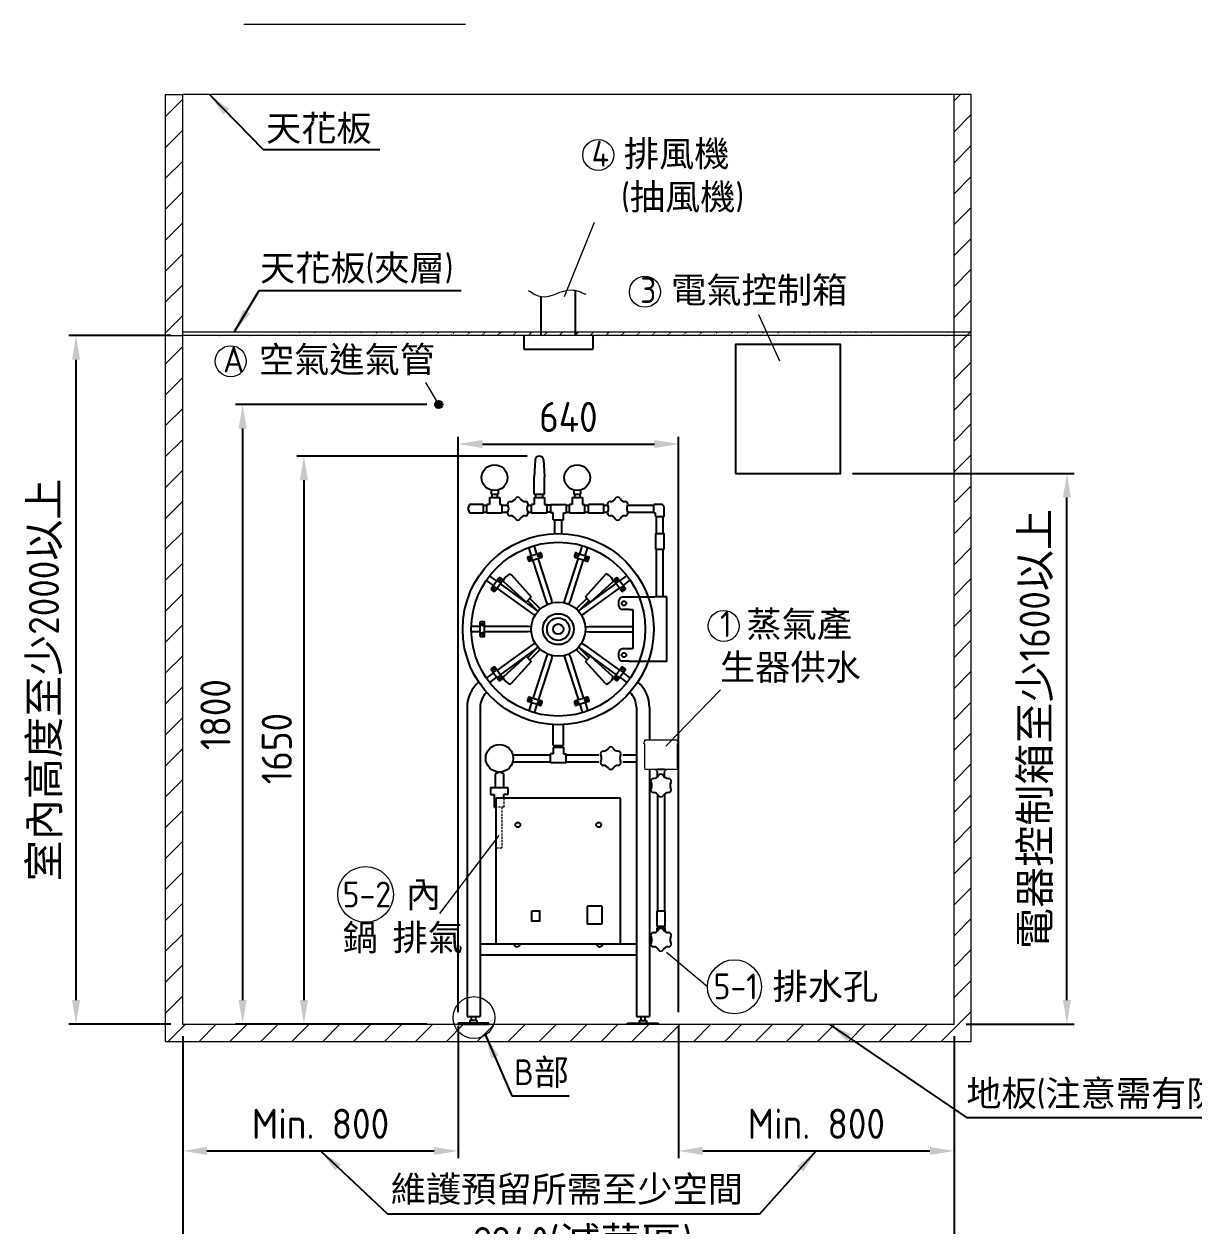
# Model space of a CAD drawing. Header units: millimetres. Extents: x 12914 to 24634, y 52 to 8292.
# Drawn here: x 16856 to 20254, y 1858 to 5348 of the extents above; entities that cross this region are included whole.
import ezdxf

# ---------------------------------------------------------------- set-up
doc = ezdxf.new("R2010")
doc.units = ezdxf.units.MM
doc.linetypes.add('HIDDEN', pattern=[9.525, 6.35, -3.175])
doc.layers.get('0').update_dxf_attribs({"lineweight": 25})
for name, color, linetype, lineweight in [('D', 3, 'Continuous', 13), ('H', 2, 'HIDDEN', 15), ('S', 4, 'Continuous', 15)]:
    doc.layers.add(name, color=color, linetype=linetype, lineweight=lineweight)
doc.styles.get("Standard").update_dxf_attribs({"font": 'KAIU.TTF'})
doc.styles.add('STU25', font='isocp2.shx')
doc.dimstyles.new('STU25', dxfattribs={"dimscale": 35, "dimtxt": 2.5, "dimasz": 2, "dimexe": 0.6, "dimexo": 1, "dimgap": 1, "dimtad": 1, "dimdsep": 46, "dimtxsty": 'STU25', "dimcen": 2, "dimazin": 2, "dimtfac": 1, "dimtmove": 0, "dimatfit": 3, "dimfxl": 0, "dimtolj": 1, "dimtzin": 0, "dimarcsym": 0})
doc.dimstyles.new('STU25$7', dxfattribs={"dimscale": 35, "dimtxt": 2.5, "dimasz": 2, "dimexe": 1.25, "dimexo": 0.625, "dimgap": 1, "dimtad": 0, "dimdec": 4, "dimdsep": 46, "dimtxsty": 'STU25', "dimcen": 2.5, "dimazin": 2, "dimtfac": 1, "dimtdec": 4, "dimtmove": 0, "dimatfit": 3, "dimfxl": 0, "dimtolj": 1, "dimtzin": 0, "dimarcsym": 0})

# ---------------------------------------------------------------- blocks, each defined once
blk = doc.blocks.new('*D10')
at = {"layer": 'D', "color": 0, "lineweight": -2}
for p, q in [((18025.5, 4243.5), (17469.9, 4243.5)), ((17490.9, 4173.5), (17490.9, 2513.5)), ((18025.5, 2443.5), (17469.9, 2443.5))]:
    blk.add_line(p, q, dxfattribs=at)
at = {"layer": 'D', "color": 0}
for points in [[(17502.5, 4173.5), (17479.2, 4173.5), (17490.9, 4243.5)], [(17479.2, 2513.5), (17502.5, 2513.5), (17490.9, 2443.5)]]:
    blk.add_solid(points, dxfattribs=at)
at = {"layer": 'Defpoints', "color": 0}
for p in [(18060.5, 4243.5), (17490.9, 2443.5), (18060.5, 2443.5)]:
    blk.add_point(p, dxfattribs=at)
at = {"layer": 'D', "color": 0, "insert": (17412.1, 3342.8), "char_height": 87.5, "attachment_point": 5, "rotation": 90, "style": 'STU25'}
blk.add_mtext('\\A1;1800', dxfattribs=at)
blk = doc.blocks.new('*D11')
at = {"layer": 'D', "color": 0, "lineweight": -2}
for p, q in [((17282.1, 4443.5), (16986.1, 4443.5)), ((17007.1, 2513.5), (17007.1, 4373.5)), ((17282.1, 2443.5), (16986.1, 2443.5))]:
    blk.add_line(p, q, dxfattribs=at)
at = {"layer": 'D', "color": 0}
for points in [[(17018.8, 4373.5), (16995.5, 4373.5), (17007.1, 4443.5)], [(16995.5, 2513.5), (17018.8, 2513.5), (17007.1, 2443.5)]]:
    blk.add_solid(points, dxfattribs=at)
at = {"layer": 'Defpoints', "color": 0}
for p in [(17007.1, 4443.5), (17317.1, 4443.5), (17317.1, 2443.5)]:
    blk.add_point(p, dxfattribs=at)
at = {"layer": 'D', "color": 0, "insert": (16918.7, 3443.5), "char_height": 87.5, "attachment_point": 5, "rotation": 90, "style": 'STU25'}
blk.add_mtext('\\A1;{\\f標楷體|b0|i0|c136|p65;室內高度至少}2000{\\f標楷體|b0|i0|c136|p65;以上}', dxfattribs=at)
blk = doc.blocks.new('*D12')
at = {"layer": 'D', "color": 0, "linetype": 'Continuous', "lineweight": -2}
for p, q in [((18117.1, 2478.5), (18117.1, 4149.6)), ((18187.1, 4128.6), (18687.1, 4128.6)), ((18757.1, 2478.5), (18757.1, 4149.6))]:
    blk.add_line(p, q, dxfattribs=at)
at = {"layer": 'D', "color": 0}
for points in [[(18187.1, 4140.3), (18187.1, 4116.9), (18117.1, 4128.6)], [(18687.1, 4116.9), (18687.1, 4140.3), (18757.1, 4128.6)]]:
    blk.add_solid(points, dxfattribs=at)
at = {"layer": 'Defpoints', "color": 0}
for p in [(18757.1, 4128.6), (18117.1, 2443.5), (18757.1, 2443.5)]:
    blk.add_point(p, dxfattribs=at)
at = {"layer": 'D', "color": 0, "insert": (18437.1, 4207.3), "char_height": 87.5, "attachment_point": 5, "style": 'STU25'}
blk.add_mtext('\\A1;640', dxfattribs=at)
blk = doc.blocks.new('*D13')
at = {"layer": 'D', "color": 0, "lineweight": -2}
for p, q in [((18757.1, 2438.5), (18757.1, 2054.6)), ((19557.1, 2408.5), (19557.1, 2054.6)), ((18827.1, 2075.6), (19487.1, 2075.6))]:
    blk.add_line(p, q, dxfattribs=at)
at = {"layer": 'D', "color": 0}
for points in [[(18827.1, 2087.3), (18827.1, 2064), (18757.1, 2075.6)], [(19487.1, 2064), (19487.1, 2087.3), (19557.1, 2075.6)]]:
    blk.add_solid(points, dxfattribs=at)
at = {"layer": 'Defpoints', "color": 0}
for p in [(18757.1, 2473.5), (19557.1, 2443.5), (19557.1, 2075.6)]:
    blk.add_point(p, dxfattribs=at)
at = {"layer": 'D', "color": 0, "insert": (19157.1, 2154.4), "char_height": 87.5, "attachment_point": 5, "style": 'STU25'}
blk.add_mtext('\\A1;Min. 800', dxfattribs=at)
blk = doc.blocks.new('*D14')
at = {"layer": 'D', "color": 0, "lineweight": -2}
for p, q in [((18117.1, 2438.5), (18117.1, 2054.6)), ((17317.1, 2408.5), (17317.1, 2054.6)), ((17387.1, 2075.6), (18047.1, 2075.6))]:
    blk.add_line(p, q, dxfattribs=at)
at = {"layer": 'D', "color": 0}
for points in [[(17387.1, 2087.3), (17387.1, 2064), (17317.1, 2075.6)], [(18047.1, 2064), (18047.1, 2087.3), (18117.1, 2075.6)]]:
    blk.add_solid(points, dxfattribs=at)
at = {"layer": 'Defpoints', "color": 0}
for p in [(18117.1, 2473.5), (17317.1, 2443.5), (18117.1, 2075.6)]:
    blk.add_point(p, dxfattribs=at)
at = {"layer": 'D', "color": 0, "insert": (17717.1, 2154.4), "char_height": 87.5, "attachment_point": 5, "style": 'STU25'}
blk.add_mtext('\\A1;Min. 800', dxfattribs=at)
blk = doc.blocks.new('*D15')
at = {"layer": 'D', "color": 0, "lineweight": -2}
for p, q in [((17317.1, 2408.5), (17317.1, 1694.7)), ((19557.1, 2408.5), (19557.1, 1694.7)), ((17387.1, 1715.7), (19487.1, 1715.7))]:
    blk.add_line(p, q, dxfattribs=at)
at = {"layer": 'D', "color": 0}
for points in [[(17387.1, 1727.4), (17387.1, 1704.1), (17317.1, 1715.7)], [(19487.1, 1704.1), (19487.1, 1727.4), (19557.1, 1715.7)]]:
    blk.add_solid(points, dxfattribs=at)
at = {"layer": 'Defpoints', "color": 0}
for p in [(17317.1, 2443.5), (19557.1, 2443.5), (19557.1, 1715.7)]:
    blk.add_point(p, dxfattribs=at)
at = {"layer": 'D', "color": 0, "insert": (18479.5, 1805.9), "char_height": 87.5, "attachment_point": 5, "style": 'STU25'}
blk.add_mtext('\\A1;2240({\\f標楷體|b0|i0|c136|p65;滅菌區})', dxfattribs=at)
blk = doc.blocks.new('*D16')
at = {"layer": 'D', "color": 0, "lineweight": -2}
for p, q in [((19262.2, 4043.5), (19905.9, 4043.5)), ((19884.9, 2513.5), (19884.9, 3973.5)), ((19592.1, 2443.5), (19905.9, 2443.5))]:
    blk.add_line(p, q, dxfattribs=at)
at = {"layer": 'D', "color": 0}
for points in [[(19896.6, 3973.5), (19873.2, 3973.5), (19884.9, 4043.5)], [(19873.2, 2513.5), (19896.6, 2513.5), (19884.9, 2443.5)]]:
    blk.add_solid(points, dxfattribs=at)
at = {"layer": 'Defpoints', "color": 0}
for p in [(19227.2, 4043.5), (19884.9, 4043.5), (19557.1, 2443.5)]:
    blk.add_point(p, dxfattribs=at)
at = {"layer": 'D', "color": 0, "insert": (19796.2, 3301), "char_height": 87.5, "attachment_point": 5, "rotation": 90, "style": 'STU25'}
blk.add_mtext('\\A1;{\\f標楷體|b0|i0|c136|p65;電器控制箱至少}1600{\\f標楷體|b0|i0|c136|p65;以上}', dxfattribs=at)
blk = doc.blocks.new('*D17')
at = {"layer": 'D', "color": 0, "linetype": 'Continuous', "lineweight": -2}
for p, q in [((18317.6, 4093.5), (17647.9, 4093.5)), ((17668.9, 4023.5), (17668.9, 2513.5)), ((17933.5, 2443.5), (17647.9, 2443.5))]:
    blk.add_line(p, q, dxfattribs=at)
at = {"layer": 'D', "color": 0}
for points in [[(17680.5, 4023.5), (17657.2, 4023.5), (17668.9, 4093.5)], [(17657.2, 2513.5), (17680.5, 2513.5), (17668.9, 2443.5)]]:
    blk.add_solid(points, dxfattribs=at)
at = {"layer": 'Defpoints', "color": 0}
for p in [(18352.6, 4093.5), (17668.9, 2443.5), (17968.5, 2443.5)]:
    blk.add_point(p, dxfattribs=at)
at = {"layer": 'D', "color": 0, "insert": (17590.1, 3244.1), "char_height": 87.5, "attachment_point": 5, "rotation": 90, "style": 'STU25'}
blk.add_mtext('\\A1;{\\Fisocp2.shx;1650}', dxfattribs=at)

msp = doc.modelspace()

# ---------------------------------------------------------------- hatches: boundary and pattern name
msp.add_hatch(color=256).paths.add_polyline_path([(18071.225, 4243.451, 1), (18049.704, 4243.451, 1)])
at = {"layer": 'H', "linetype": 'HIDDEN', "ltscale": 5}
h = msp.add_hatch(dxfattribs=at)
h.set_pattern_fill('ANSI31', color=256, scale=20, style=0)
h.set_pattern_definition([(45, (23738.915, 11911.125), (-44.90128, 44.90128), [])])
h.paths.add_polyline_path([(17267.095, 2393.451), (17267.095, 5143.451), (17317.095, 5143.451), (17317.095, 2443.451), (19557.095, 2443.451), (19557.095, 5143.451), (19607.095, 5143.451), (19607.095, 2393.451)])
at = {"layer": 'H'}
h = msp.add_hatch(dxfattribs=at)
h.set_pattern_fill('ANSI31', color=256, scale=10, style=0)
h.set_pattern_definition([(45, (254775.183, 21959.74), (-22.4506403, 22.4506403), [])])
edge = h.paths.add_edge_path()
edge.add_line((19607.095, 4453.451), (17317.095, 4453.451))
edge.add_line((19607.095, 4443.451), (17317.095, 4443.451))

# ---------------------------------------------------------------- linework, layer by layer
at = {"linetype": 'Continuous'}
for p, q in [((18457.595, 4443.451), (18457.595, 4574.758)), ((18357.595, 4443.451), (18357.595, 4556.848)), ((18307.595, 4443.451), (18307.595, 4404.308)), ((18507.595, 4443.451), (18507.595, 4404.308)), ((18307.595, 4404.308), (18507.595, 4404.308)), ((18340.74, 4082.334), (18337.595, 4033.451)), ((18364.451, 4082.334), (18367.595, 4033.451)), ((18337.595, 3983.451), (18337.595, 4033.451)), ((18367.595, 3983.451), (18367.595, 4033.451)), ((18212.595, 3994.809), (18212.595, 3983.451)), ((18212.595, 3983.451), (18232.595, 3983.451)), ((18214.595, 3983.451), (18214.595, 3973.451)), ((18230.595, 3983.451), (18230.595, 3973.451)), ((18230.595, 3983.451), (18230.595, 3973.451)), ((18232.595, 3994.809), (18232.595, 3983.451)), ((18337.595, 3983.451), (18367.595, 3983.451)), ((18342.595, 3973.451), (18342.595, 3983.451)), ((18362.595, 3973.451), (18362.595, 3983.451)), ((18452.595, 3994.809), (18452.595, 3983.451)), ((18452.595, 3983.451), (18472.595, 3983.451)), ((18454.595, 3983.451), (18454.595, 3973.451)), ((18470.595, 3983.451), (18470.595, 3973.451)), ((18470.595, 3983.451), (18470.595, 3973.451)), ((18472.595, 3994.809), (18472.595, 3983.451)), ((18150.095, 3953.451), (18145.095, 3940.951)), ((18190.095, 3953.451), (18150.095, 3953.451)), ((18190.095, 3928.451), (18190.095, 3953.451)), ((18190.095, 3950.951), (18200.095, 3950.951)), ((18207.595, 3953.451), (18200.095, 3953.451)), ((18200.095, 3928.451), (18200.095, 3953.451)), ((18207.595, 3973.451), (18237.595, 3973.451)), ((18207.595, 3973.451), (18207.595, 3953.451)), ((18212.595, 3973.451), (18232.595, 3973.451)), ((18237.595, 3973.451), (18237.595, 3953.451)), ((18237.595, 3953.451), (18245.095, 3953.451)), ((18245.095, 3928.451), (18245.095, 3953.451)), ((18245.095, 3950.951), (18260.814, 3950.951)), ((18319.377, 3950.951), (18330.095, 3950.951)), ((18330.095, 3928.451), (18330.095, 3953.451)), ((18337.595, 3953.451), (18330.095, 3953.451)), ((18337.595, 3973.451), (18367.595, 3973.451)), ((18337.595, 3973.451), (18337.595, 3953.451)), ((18367.595, 3973.451), (18367.595, 3953.451)), ((18367.595, 3953.451), (18375.095, 3953.451)), ((18375.095, 3928.451), (18375.095, 3953.451)), ((18385.095, 3950.951), (18375.095, 3950.951)), ((18385.095, 3953.451), (18430.095, 3953.451)), ((18385.095, 3953.451), (18385.095, 3928.451)), ((18430.095, 3953.451), (18430.095, 3928.451)), ((18430.095, 3950.951), (18440.095, 3950.951)), ((18447.595, 3953.451), (18440.095, 3953.451)), ((18440.095, 3928.451), (18440.095, 3953.451)), ((18447.595, 3973.451), (18447.595, 3953.451)), ((18447.595, 3973.451), (18477.595, 3973.451)), ((18452.595, 3973.451), (18472.595, 3973.451)), ((18477.595, 3973.451), (18477.595, 3953.451)), ((18477.595, 3953.451), (18485.095, 3953.451)), ((18485.095, 3928.451), (18485.095, 3953.451)), ((18485.095, 3950.951), (18495.095, 3950.951)), ((18540.095, 3953.451), (18495.095, 3953.451)), ((18495.095, 3928.451), (18495.095, 3953.451)), ((18540.095, 3928.451), (18540.095, 3953.451)), ((18540.095, 3950.951), (18550.813, 3950.951)), ((18609.378, 3950.951), (18685.095, 3950.951)), ((18705.095, 3953.451), (18685.095, 3953.451)), ((18685.095, 3928.451), (18685.095, 3953.451)), ((18145.095, 3940.951), (18150.095, 3928.451)), ((18150.095, 3928.451), (18190.095, 3928.451)), ((18190.095, 3930.951), (18200.095, 3930.951)), ((18200.095, 3928.451), (18245.095, 3928.451)), ((18245.095, 3930.951), (18260.814, 3930.951)), ((18319.377, 3930.951), (18330.095, 3930.951)), ((18330.095, 3928.451), (18375.095, 3928.451)), ((18385.095, 3930.951), (18375.095, 3930.951)), ((18392.595, 3928.451), (18385.095, 3928.451)), ((18392.595, 3908.451), (18392.595, 3928.451)), ((18422.595, 3908.451), (18422.595, 3928.451)), ((18422.595, 3928.451), (18430.095, 3928.451)), ((18430.095, 3930.951), (18440.095, 3930.951)), ((18440.095, 3928.451), (18485.095, 3928.451)), ((18485.095, 3930.951), (18495.095, 3930.951)), ((18495.095, 3928.451), (18540.095, 3928.451)), ((18540.095, 3930.951), (18550.813, 3930.951)), ((18609.378, 3930.951), (18685.095, 3930.951)), ((18685.095, 3928.451), (18690.095, 3928.451)), ((18690.095, 3918.451), (18690.095, 3928.451)), ((18690.095, 3918.451), (18715.095, 3918.451)), ((18692.595, 3868.451), (18692.595, 3918.451)), ((18712.595, 3868.451), (18712.595, 3918.451)), ((18715.095, 3918.451), (18715.095, 3943.451)), ((18392.595, 3908.451), (18422.595, 3908.451)), ((18397.595, 3868.451), (18397.595, 3908.451)), ((18417.595, 3868.451), (18417.595, 3908.451)), ((18690.095, 3868.451), (18715.095, 3868.451)), ((18690.095, 3868.451), (18690.095, 3823.451)), ((18715.095, 3823.451), (18715.095, 3868.451)), ((18690.095, 3823.451), (18715.095, 3823.451)), ((18692.595, 3684.951), (18692.595, 3823.451)), ((18712.595, 3684.951), (18712.595, 3823.451)), ((18270.527, 3749.233), (18328.863, 3684.533)), ((18486.327, 3684.533), (18544.664, 3749.233)), ((18314.014, 3669.683), (18249.314, 3728.02)), ((18565.877, 3728.02), (18501.177, 3669.683)), ((18328.863, 3684.533), (18314.014, 3669.683)), ((18318.08, 3673.749), (18348.653, 3643.176)), ((18355.371, 3649.893), (18324.797, 3680.467)), ((18490.393, 3680.467), (18459.82, 3649.893)), ((18466.537, 3643.176), (18497.111, 3673.749)), ((18501.177, 3669.683), (18486.327, 3684.533)), ((18624.361, 3683.451), (18593.361, 3683.451)), ((18688.361, 3683.451), (18624.361, 3683.451)), ((18723.361, 3684.951), (18688.361, 3684.951)), ((18723.361, 3496.951), (18723.361, 3684.951)), ((18613.361, 3648.451), (18624.361, 3648.451)), ((18624.361, 3648.451), (18624.361, 3533.451)), ((18348.653, 3538.727), (18318.08, 3508.153)), ((18324.797, 3501.436), (18355.371, 3532.009)), ((18459.82, 3532.009), (18490.393, 3501.436)), ((18497.111, 3508.153), (18466.537, 3538.727)), ((18624.361, 3533.451), (18613.361, 3533.451)), ((18249.314, 3453.883), (18314.014, 3512.219)), ((18328.863, 3497.37), (18270.527, 3432.67)), ((18314.014, 3512.219), (18328.863, 3497.37)), ((18486.327, 3497.37), (18501.177, 3512.219)), ((18544.664, 3432.67), (18486.327, 3497.37)), ((18501.177, 3512.219), (18565.877, 3453.883)), ((18613.361, 3498.451), (18624.361, 3498.451)), ((18624.361, 3498.451), (18688.361, 3498.451)), ((18688.361, 3498.451), (18688.361, 3496.951)), ((18723.361, 3496.951), (18688.361, 3496.951)), ((18142.595, 3363.363), (18142.595, 2466.451)), ((18180.595, 3363.363), (18180.595, 2466.451)), ((18634.595, 3363.363), (18634.595, 2466.451)), ((18672.595, 3363.363), (18672.595, 3270.977)), ((18392.595, 3253.451), (18392.595, 3313.857)), ((18422.595, 3253.451), (18422.595, 3313.857)), ((18392.595, 3253.451), (18422.595, 3253.451)), ((18392.595, 3248.451), (18392.595, 3228.451)), ((18392.595, 3248.451), (18422.595, 3248.451)), ((18397.595, 3248.451), (18397.595, 3253.451)), ((18417.595, 3248.451), (18417.595, 3253.451)), ((18422.595, 3248.451), (18422.595, 3228.451)), ((18275.512, 3225.951), (18385.095, 3225.951)), ((18385.095, 3203.451), (18385.095, 3228.451)), ((18392.595, 3228.451), (18385.095, 3228.451)), ((18422.595, 3228.451), (18430.095, 3228.451)), ((18430.095, 3203.451), (18430.095, 3228.451)), ((18430.095, 3225.951), (18525.095, 3225.951)), ((18595.095, 3225.951), (18634.595, 3225.951)), ((18275.512, 3205.951), (18385.095, 3205.951)), ((18385.095, 3203.451), (18430.095, 3203.451)), ((18430.095, 3205.951), (18525.095, 3205.951)), ((18595.095, 3205.951), (18634.595, 3205.951)), ((18672.595, 3182.961), (18672.595, 2466.451)), ((18236.782, 3175.951), (18224.282, 3170.951)), ((18224.282, 3170.951), (18224.282, 3130.951)), ((18249.282, 3170.951), (18236.782, 3175.951)), ((18249.282, 3130.951), (18249.282, 3170.951)), ((18695.786, 3161.926), (18695.786, 3176.48)), ((18716.086, 3161.926), (18716.086, 3176.48)), ((18224.282, 3130.951), (18249.282, 3130.951)), ((18695.936, 3111.438), (18695.936, 2772.706)), ((18715.936, 3111.438), (18715.936, 2772.706)), ((18693.436, 2772.706), (18718.436, 2772.706)), ((18693.436, 2772.706), (18693.436, 2727.706)), ((18718.436, 2727.706), (18718.436, 2772.706)), ((18693.436, 2727.706), (18718.436, 2727.706)), ((18695.936, 2727.706), (18695.936, 2722.706)), ((18715.936, 2727.706), (18695.936, 2727.706)), ((18715.936, 2727.706), (18715.936, 2722.706)), ((18693.436, 2722.706), (18693.436, 2712.49)), ((18693.436, 2722.706), (18718.436, 2722.706)), ((18718.436, 2712.49), (18718.436, 2722.706)), ((18180.595, 2677.323), (18278.406, 2677.323)), ((18296.784, 2677.323), (18518.406, 2677.323)), ((18389.918, 2677.323), (18425.272, 2677.323)), ((18536.784, 2677.323), (18634.595, 2677.323)), ((18180.595, 2645.323), (18634.595, 2645.323)), ((18117.095, 2446.451), (18117.095, 2443.451)), ((18206.095, 2446.451), (18117.095, 2446.451)), ((18142.595, 2466.451), (18180.595, 2466.451)), ((18171.987, 2454.451), (18151.203, 2454.451)), ((18151.203, 2454.451), (18151.203, 2446.451)), ((18155.595, 2454.451), (18155.595, 2466.451)), ((18167.595, 2466.451), (18167.595, 2454.451)), ((18171.987, 2446.451), (18171.987, 2454.451)), ((18206.095, 2443.451), (18206.095, 2446.451)), ((18609.095, 2443.451), (18609.095, 2446.451)), ((18609.095, 2446.451), (18698.095, 2446.451)), ((18634.595, 2466.451), (18672.595, 2466.451)), ((18643.203, 2446.451), (18643.203, 2454.451)), ((18643.203, 2454.451), (18663.987, 2454.451)), ((18647.595, 2466.451), (18647.595, 2454.451)), ((18659.595, 2454.451), (18659.595, 2466.451)), ((18663.987, 2454.451), (18663.987, 2446.451)), ((18698.095, 2446.451), (18698.095, 2443.451)), ((18117.095, 2443.451), (18206.095, 2443.451)), ((18698.095, 2443.451), (18609.095, 2443.451))]:
    msp.add_line(p, q, dxfattribs=at)
for p, q in [((18319.378, 3800.97), (18355.518, 3812.712)), ((18329.84, 3804.369), (18321.96, 3828.621)), ((18345.057, 3809.313), (18337.177, 3833.565)), ((18360.82, 3802.869), (18358.039, 3811.428)), ((18457.152, 3811.428), (18454.371, 3802.869)), ((18459.672, 3812.712), (18495.812, 3800.97)), ((18470.134, 3809.313), (18478.014, 3833.565)), ((18485.35, 3804.369), (18493.23, 3828.621)), ((18318.094, 3798.45), (18320.875, 3789.89)), ((18323.395, 3788.606), (18359.536, 3800.349)), ((18372.33, 3673.599), (18333.857, 3792.005)), ((18387.547, 3678.543), (18349.074, 3796.949)), ((18427.644, 3678.543), (18466.116, 3796.949)), ((18442.861, 3673.599), (18481.333, 3792.005)), ((18455.655, 3800.349), (18491.795, 3788.606)), ((18494.315, 3789.89), (18497.096, 3798.45)), ((18228.651, 3730.851), (18208.021, 3745.839)), ((18212.78, 3709.007), (18235.116, 3739.75)), ((18245.191, 3734.902), (18237.91, 3740.192)), ((18577.281, 3740.192), (18569.999, 3734.902)), ((18580.074, 3739.75), (18602.41, 3709.007)), ((18586.54, 3730.851), (18607.17, 3745.839)), ((18219.246, 3717.906), (18198.616, 3732.895)), ((18213.223, 3706.214), (18220.504, 3700.923)), ((18223.298, 3701.366), (18245.633, 3732.109)), ((18330.486, 3637.086), (18229.763, 3710.265)), ((18339.89, 3650.03), (18239.168, 3723.209)), ((18475.3, 3650.03), (18576.023, 3723.209)), ((18484.704, 3637.086), (18585.427, 3710.265)), ((18569.557, 3732.109), (18591.893, 3701.366)), ((18594.686, 3700.923), (18601.968, 3706.214)), ((18595.944, 3717.906), (18616.574, 3732.895)), ((18376.546, 3663.322), (18372.33, 3673.599)), ((18390.177, 3667.751), (18387.547, 3678.543)), ((18425.014, 3667.751), (18427.644, 3678.543)), ((18438.645, 3663.322), (18442.861, 3673.599)), ((18583.361, 3658.451), (18583.361, 3673.451)), ((18339.937, 3631.25), (18330.486, 3637.086)), ((18348.362, 3642.845), (18339.89, 3650.03)), ((18466.829, 3642.845), (18475.3, 3650.03)), ((18475.253, 3631.25), (18484.704, 3637.086)), ((18613.361, 3648.451), (18593.361, 3648.451)), ((18180.595, 3598.951), (18155.095, 3598.951)), ((18180.595, 3571.951), (18180.595, 3609.951)), ((18191.595, 3611.951), (18182.595, 3611.951)), ((18193.595, 3571.951), (18193.595, 3609.951)), ((18318.095, 3598.951), (18193.595, 3598.951)), ((18329.172, 3598.117), (18318.095, 3598.951)), ((18486.018, 3598.117), (18497.095, 3598.951)), ((18497.095, 3598.951), (18624.361, 3598.951)), ((18180.595, 3582.951), (18155.095, 3582.951)), ((18182.595, 3569.951), (18191.595, 3569.951)), ((18318.095, 3582.951), (18193.595, 3582.951)), ((18329.172, 3583.785), (18318.095, 3582.951)), ((18486.018, 3583.785), (18497.095, 3582.951)), ((18497.095, 3582.951), (18624.361, 3582.951)), ((18330.486, 3544.817), (18229.763, 3471.637)), ((18339.89, 3531.872), (18239.168, 3458.693)), ((18339.937, 3550.653), (18330.486, 3544.817)), ((18348.362, 3539.058), (18339.89, 3531.872)), ((18466.829, 3539.058), (18475.3, 3531.872)), ((18475.253, 3550.653), (18484.704, 3544.817)), ((18475.3, 3531.872), (18576.023, 3458.693)), ((18484.704, 3544.817), (18585.427, 3471.637)), ((18613.361, 3533.451), (18593.361, 3533.451)), ((18372.33, 3508.304), (18333.857, 3389.897)), ((18387.547, 3503.359), (18349.074, 3384.953)), ((18376.546, 3518.581), (18372.33, 3508.304)), ((18390.177, 3514.152), (18387.547, 3503.359)), ((18425.014, 3514.152), (18427.644, 3503.359)), ((18427.644, 3503.359), (18466.116, 3384.953)), ((18438.645, 3518.581), (18442.861, 3508.304)), ((18442.861, 3508.304), (18481.333, 3389.897)), ((18583.361, 3508.451), (18583.361, 3523.451)), ((18613.361, 3498.451), (18593.361, 3498.451)), ((18219.246, 3463.996), (18198.616, 3449.008)), ((18235.116, 3442.153), (18212.78, 3472.895)), ((18220.504, 3480.979), (18213.223, 3475.689)), ((18245.633, 3449.794), (18223.298, 3480.536)), ((18591.893, 3480.536), (18569.557, 3449.794)), ((18602.41, 3472.895), (18580.074, 3442.153)), ((18601.968, 3475.689), (18594.686, 3480.979)), ((18595.944, 3463.996), (18616.574, 3449.008)), ((18228.651, 3451.052), (18208.021, 3436.063)), ((18237.91, 3441.71), (18245.191, 3447)), ((18569.999, 3447), (18577.281, 3441.71)), ((18586.54, 3451.052), (18607.17, 3436.063)), ((18320.875, 3392.012), (18318.094, 3383.453)), ((18359.536, 3381.554), (18323.395, 3393.296)), ((18491.795, 3393.296), (18455.655, 3381.554)), ((18497.096, 3383.453), (18494.315, 3392.012)), ((18355.518, 3369.19), (18319.378, 3380.933)), ((18329.84, 3377.533), (18321.96, 3353.282)), ((18345.057, 3372.589), (18337.177, 3348.337)), ((18358.039, 3370.474), (18360.82, 3379.034)), ((18454.371, 3379.034), (18457.152, 3370.474)), ((18495.812, 3380.933), (18459.672, 3369.19)), ((18470.134, 3372.589), (18478.014, 3348.337)), ((18485.35, 3377.533), (18493.23, 3353.282)), ((18705.936, 3182.961), (18695.786, 3182.961)), ((18716.086, 3182.961), (18705.936, 3182.961)), ((18210.379, 3130.951), (18210.379, 3110.736)), ((18210.379, 3130.951), (18260.941, 3130.951)), ((18210.379, 3110.736), (18221.756, 3110.736)), ((18221.756, 3110.736), (18221.756, 3074.096)), ((18249.565, 3099.823), (18249.565, 3110.736)), ((18260.941, 3110.736), (18249.565, 3110.736)), ((18260.941, 3130.951), (18260.941, 3110.736)), ((18221.756, 3074.096), (18226.345, 3074.096)), ((18226.345, 3099.823), (18226.345, 2677.323)), ((18588.845, 3099.823), (18226.345, 3099.823)), ((18588.845, 2677.323), (18588.845, 3099.823)), ((18491.466, 2786.242), (18491.466, 2733.742)), ((18534.166, 2786.242), (18491.466, 2786.242)), ((18534.166, 2786.242), (18534.166, 2733.742)), ((18534.166, 2733.742), (18491.466, 2733.742)), ((18226.345, 2677.323), (18588.845, 2677.323))]:
    msp.add_line(p, q)
at = {"color": 7, "linetype": 'Continuous', "lineweight": 15}
for p, q in [((18657.936, 3269.961), (18657.936, 3263.745)), ((18657.936, 3269.961), (18753.936, 3269.961)), ((18657.936, 3258.177), (18657.936, 3187.961)), ((18753.936, 3263.745), (18753.936, 3269.961)), ((18753.936, 3187.961), (18753.936, 3258.177)), ((18748.936, 3182.961), (18662.936, 3182.961))]:
    msp.add_line(p, q, dxfattribs=at)
at = {"linetype": 'Continuous'}
msp.add_lwpolyline([(18922.552, 4043.451), (19227.24, 4043.451), (19227.24, 4417.321), (18922.552, 4417.321)], close=True, dxfattribs=at)
msp.add_lwpolyline([(18330.895, 2772.673), (18352.895, 2772.673), (18352.895, 2742.473), (18330.895, 2742.473)], close=True)
for centre, radius in [((18060.465, 4243.451), 10.761), ((18407.595, 3590.951), 277.5), ((18407.595, 3590.951), 252.5), ((18351.821, 3804.676), 3.5), ((18463.37, 3804.676), 3.5), ((18327.093, 3796.642), 3.5), ((18488.097, 3796.642), 3.5), ((18221.566, 3710.041), 3.5), ((18236.848, 3731.075), 3.5), ((18578.342, 3731.075), 3.5), ((18593.625, 3710.041), 3.5), ((18598.361, 3665.951), 6.5), ((18407.595, 3590.951), 45), ((18187.095, 3603.951), 3.5), ((18407.595, 3590.951), 32.5), ((18407.595, 3590.951), 15), ((18187.095, 3577.951), 3.5), ((18598.361, 3515.951), 6.5), ((18221.566, 3471.862), 3.5), ((18593.625, 3471.862), 3.5), ((18236.848, 3450.827), 3.5), ((18578.342, 3450.827), 3.5), ((18327.093, 3385.26), 3.5), ((18488.097, 3385.26), 3.5), ((18351.821, 3377.226), 3.5), ((18463.37, 3377.226), 3.5), ((18290.095, 3022.573), 7), ((18525.095, 3022.573), 7)]:
    msp.add_circle(centre, radius)
for centre, radius in [((18222.595, 4030.951), 37.5), ((18462.595, 4030.951), 37.5), ((18407.595, 3590.951), 78.75), ((18236.782, 3215.951), 40)]:
    msp.add_circle(centre, radius, dxfattribs=at)
for centre, radius, start, end in [((18352.595, 4081.571), 11.88, 3.680791, 176.319209), ((18705.095, 3943.451), 10, 0, 90), ((18295.115, 3703.432), 55.773, 123.647115, 146.352885), ((18266.986, 3745.693), 5.007, 39.078128, 123.647115), ((18548.204, 3745.693), 5.007, 56.352885, 135), ((18520.076, 3703.432), 55.773, 33.647115, 56.352885), ((18252.854, 3731.56), 5.007, 146.352885, 225), ((18562.337, 3731.56), 5.007, 309.078128, 33.647115), ((18240.595, 3363.363), 98, 130.902507, 180), ((18252.854, 3450.342), 5.007, 129.078128, 213.647115), ((18295.115, 3478.471), 55.773, 213.647115, 236.352885), ((18266.986, 3436.21), 5.007, 236.352885, 315), ((18548.204, 3436.21), 5.007, 219.078128, 303.647115), ((18520.076, 3478.471), 55.773, 303.647115, 326.352885), ((18562.337, 3450.342), 5.007, 326.352885, 45), ((18574.595, 3363.363), 98, 0, 49.097493), ((18240.595, 3363.363), 60, 133.046811, 180), ((18574.595, 3363.363), 60, 0, 46.953189), ((18287.595, 2677.323), 9.189, 180, 0), ((18527.595, 2677.323), 9.189, 180, 0)]:
    msp.add_arc(centre, radius, start, end, dxfattribs=at)
at = {"color": 7, "linetype": 'Continuous'}
for centre, radius, start, end in [((18268.369, 3953.495), 7.973, 91.15518, 208.84482), ((18268.369, 3953.495), 7.972, 91.15518, 208.84482), ((18245.595, 3940.951), 18.027, 331.15518, 28.84482), ((18245.595, 3940.951), 18.028, 331.15518, 28.84482), ((18267.845, 3979.489), 18.028, 271.15518, 328.84482), ((18267.845, 3979.489), 18.027, 271.15518, 328.84482), ((18290.095, 3966.038), 7.973, 31.15518, 148.84482), ((18290.095, 3966.038), 7.972, 31.15518, 148.84482), ((18312.345, 3979.489), 18.028, 211.15518, 268.84482), ((18312.345, 3979.489), 18.027, 211.15518, 268.84482), ((18311.821, 3953.495), 7.973, 331.15518, 88.84482), ((18311.821, 3953.495), 7.972, 331.15518, 88.84482), ((18334.595, 3940.951), 18.028, 151.15518, 208.84482), ((18334.595, 3940.951), 18.027, 151.15518, 208.84482), ((18558.369, 3953.495), 7.973, 91.15518, 208.84482), ((18558.369, 3953.495), 7.972, 91.15518, 208.84482), ((18535.595, 3940.951), 18.027, 331.15518, 28.84482), ((18535.595, 3940.951), 18.028, 331.15518, 28.84482), ((18557.845, 3979.489), 18.027, 271.15518, 328.84482), ((18557.845, 3979.489), 18.028, 271.15518, 328.84482), ((18580.095, 3966.038), 7.973, 31.15518, 148.84482), ((18580.095, 3966.038), 7.972, 31.15518, 148.84482), ((18602.345, 3979.489), 18.027, 211.15518, 268.84482), ((18602.345, 3979.489), 18.028, 211.15518, 268.84482), ((18601.821, 3953.495), 7.973, 331.15518, 88.84482), ((18601.821, 3953.495), 7.972, 331.15518, 88.84482), ((18624.595, 3940.951), 18.027, 151.15518, 208.84482), ((18624.595, 3940.951), 18.028, 151.15518, 208.84482), ((18268.369, 3928.408), 7.973, 151.15518, 268.84482), ((18268.369, 3928.408), 7.972, 151.15518, 268.84482), ((18267.845, 3902.413), 18.028, 31.15518, 88.84482), ((18267.845, 3902.413), 18.027, 31.15518, 88.84482), ((18290.095, 3915.864), 7.973, 211.15518, 328.84482), ((18290.095, 3915.864), 7.972, 211.15518, 328.84482), ((18312.345, 3902.413), 18.028, 91.15518, 148.84482), ((18312.345, 3902.413), 18.027, 91.15518, 148.84482), ((18311.821, 3928.408), 7.972, 271.15518, 28.84482), ((18311.821, 3928.408), 7.973, 271.15518, 28.84482), ((18558.369, 3928.408), 7.973, 151.15518, 268.84482), ((18558.369, 3928.408), 7.972, 151.15518, 268.84482), ((18557.845, 3902.413), 18.028, 31.15518, 88.84482), ((18557.845, 3902.413), 18.027, 31.15518, 88.84482), ((18580.095, 3915.864), 7.973, 211.15518, 328.84482), ((18580.095, 3915.864), 7.972, 211.15518, 328.84482), ((18602.345, 3902.413), 18.028, 91.15518, 148.84482), ((18602.345, 3902.413), 18.027, 91.15518, 148.84482), ((18601.821, 3928.408), 7.973, 271.15518, 28.84482), ((18601.821, 3928.408), 7.972, 271.15518, 28.84482), ((18560.095, 3241.038), 7.973, 31.15518, 148.84482), ((18560.095, 3241.038), 7.972, 31.15518, 148.84482), ((18538.369, 3228.495), 7.973, 91.15518, 208.84482), ((18538.369, 3228.495), 7.972, 91.15518, 208.84482), ((18515.595, 3215.951), 18.027, 331.15518, 28.84482), ((18515.595, 3215.951), 18.028, 331.15518, 28.84482), ((18537.845, 3254.489), 18.027, 271.15518, 328.84482), ((18537.845, 3254.489), 18.028, 271.15518, 328.84482), ((18582.345, 3254.489), 18.027, 211.15518, 268.84482), ((18582.345, 3254.489), 18.028, 211.15518, 268.84482), ((18581.821, 3228.495), 7.973, 331.15518, 88.84482), ((18581.821, 3228.495), 7.972, 331.15518, 88.84482), ((18604.595, 3215.951), 18.027, 151.15518, 208.84482), ((18604.595, 3215.951), 18.028, 151.15518, 208.84482), ((18538.369, 3203.408), 7.973, 151.15518, 268.84482), ((18538.369, 3203.408), 7.972, 151.15518, 268.84482), ((18537.845, 3177.413), 18.028, 31.15518, 88.84482), ((18537.845, 3177.413), 18.027, 31.15518, 88.84482), ((18560.095, 3190.864), 7.973, 211.15518, 328.84482), ((18560.095, 3190.864), 7.972, 211.15518, 328.84482), ((18582.345, 3177.413), 18.028, 91.15518, 148.84482), ((18582.345, 3177.413), 18.027, 91.15518, 148.84482), ((18581.821, 3203.408), 7.973, 271.15518, 28.84482), ((18581.821, 3203.408), 7.972, 271.15518, 28.84482), ((18684.21, 3149.295), 7.973, 91.15518, 208.84482), ((18684.21, 3149.295), 7.972, 91.15518, 208.84482), ((18661.436, 3136.751), 18.027, 331.15518, 28.84482), ((18661.436, 3136.751), 18.028, 331.15518, 28.84482), ((18683.686, 3175.289), 18.028, 271.15518, 328.84482), ((18683.686, 3175.289), 18.027, 271.15518, 328.84482), ((18705.936, 3161.838), 7.973, 31.15518, 148.84482), ((18705.936, 3161.838), 7.972, 31.15518, 148.84482), ((18728.186, 3175.289), 18.028, 211.15518, 268.84482), ((18728.186, 3175.289), 18.027, 211.15518, 268.84482), ((18727.662, 3149.295), 7.972, 331.15518, 88.84482), ((18727.662, 3149.295), 7.973, 331.15518, 88.84482), ((18750.436, 3136.751), 18.028, 151.15518, 208.84482), ((18750.436, 3136.751), 18.027, 151.15518, 208.84482), ((18684.21, 3124.208), 7.973, 151.15518, 268.84482), ((18684.21, 3124.208), 7.972, 151.15518, 268.84482), ((18683.686, 3098.213), 18.028, 31.15518, 88.84482), ((18683.686, 3098.213), 18.027, 31.15518, 88.84482), ((18705.936, 3111.664), 7.973, 211.15518, 328.84482), ((18705.936, 3111.664), 7.972, 211.15518, 328.84482), ((18728.186, 3098.213), 18.028, 91.15518, 148.84482), ((18728.186, 3098.213), 18.027, 91.15518, 148.84482), ((18727.662, 3124.208), 7.972, 271.15518, 28.84482), ((18727.662, 3124.208), 7.973, 271.15518, 28.84482), ((18684.21, 2701.659), 7.973, 91.15518, 208.84482), ((18684.21, 2701.659), 7.972, 91.15518, 208.84482), ((18661.436, 2689.115), 18.027, 331.15518, 28.84482), ((18661.436, 2689.115), 18.028, 331.15518, 28.84482), ((18683.686, 2727.654), 18.028, 271.15518, 328.84482), ((18683.686, 2727.654), 18.027, 271.15518, 328.84482), ((18705.936, 2714.202), 7.973, 31.15518, 148.84482), ((18705.936, 2714.202), 7.972, 31.15518, 148.84482), ((18728.186, 2727.654), 18.028, 211.15518, 268.84482), ((18728.186, 2727.654), 18.027, 211.15518, 268.84482), ((18727.662, 2701.659), 7.972, 331.15518, 88.84482), ((18727.662, 2701.659), 7.973, 331.15518, 88.84482), ((18750.436, 2689.115), 18.028, 151.15518, 208.84482), ((18750.436, 2689.115), 18.027, 151.15518, 208.84482), ((18684.21, 2676.572), 7.973, 151.15518, 268.84482), ((18684.21, 2676.572), 7.972, 151.15518, 268.84482), ((18683.686, 2650.577), 18.028, 31.15518, 88.84482), ((18683.686, 2650.577), 18.027, 31.15518, 88.84482), ((18705.936, 2664.029), 7.973, 211.15518, 328.84482), ((18705.936, 2664.029), 7.972, 211.15518, 328.84482), ((18728.186, 2650.577), 18.028, 91.15518, 148.84482), ((18728.186, 2650.577), 18.027, 91.15518, 148.84482), ((18727.662, 2676.572), 7.973, 271.15518, 28.84482), ((18727.662, 2676.572), 7.972, 271.15518, 28.84482)]:
    msp.add_arc(centre, radius, start, end, dxfattribs=at)
for centre, radius, start, end in [((18356.136, 3810.81), 2, 18, 108), ((18459.054, 3810.81), 2, 72, 162), ((18319.996, 3799.068), 2, 108, 198), ((18322.777, 3790.508), 2, 198, 288), ((18358.918, 3802.251), 2, 288, 18), ((18456.273, 3802.251), 2, 162, 252), ((18492.413, 3790.508), 2, 252, 342), ((18495.194, 3799.068), 2, 342, 72), ((18236.734, 3738.574), 2, 54, 144), ((18578.456, 3738.574), 2, 36, 126), ((18214.398, 3707.832), 2, 144, 234), ((18221.68, 3702.541), 2, 234, 324), ((18244.015, 3733.284), 2, 324, 54), ((18571.175, 3733.284), 2, 126, 216), ((18593.511, 3702.541), 2, 216, 306), ((18600.792, 3707.832), 2, 306, 36), ((18593.361, 3673.451), 10, 90, 180), ((18593.361, 3658.451), 10, 180, 270), ((18182.595, 3609.951), 2, 90, 180), ((18191.595, 3609.951), 2, 0, 90), ((18182.595, 3571.951), 2, 180, 270), ((18191.595, 3571.951), 2, 270, 0), ((18593.361, 3523.451), 10, 90, 180), ((18593.361, 3508.451), 10, 180, 270), ((18214.398, 3474.071), 2, 126, 216), ((18221.68, 3479.361), 2, 36, 126), ((18593.511, 3479.361), 2, 54, 144), ((18600.792, 3474.071), 2, 324, 54), ((18236.734, 3443.328), 2, 216, 306), ((18244.015, 3448.618), 2, 306, 36), ((18571.175, 3448.618), 2, 144, 234), ((18578.456, 3443.328), 2, 234, 324), ((18322.777, 3391.394), 2, 72, 162), ((18492.413, 3391.394), 2, 18, 108), ((18319.996, 3382.835), 2, 162, 252), ((18356.136, 3371.092), 2, 252, 342), ((18358.918, 3379.652), 2, 342, 72), ((18456.273, 3379.652), 2, 108, 198), ((18459.054, 3371.092), 2, 198, 288), ((18495.194, 3382.835), 2, 288, 18)]:
    msp.add_arc(centre, radius, start, end)
at = {"color": 7, "linetype": 'Continuous', "lineweight": 15}
for centre, radius, start, end in [((18657.936, 3260.961), 2.5, 96.15064, 263.84936), ((18657.636, 3263.745), 0.3, 276.15064, 0), ((18657.636, 3258.177), 0.3, 0, 83.84936), ((18754.236, 3263.745), 0.3, 180, 263.84936), ((18754.236, 3258.177), 0.3, 96.15064, 180), ((18753.936, 3260.961), 2.5, 276.15064, 83.84936), ((18662.936, 3187.961), 5, 180, 270), ((18686.426, 3172.961), 10, 20.605558, 90), ((18725.446, 3172.961), 10, 90, 159.394442), ((18748.936, 3187.961), 5, 270, 0)]:
    msp.add_arc(centre, radius, start, end, dxfattribs=at)
at = {"layer": 'D'}
for p, q in [((17494.511, 5348.411), (18138.555, 5348.411)), ((18426.071, 4557.064), (18512.544, 4773.106)), ((18060.465, 4243.451), (18023.205, 4307.457)), ((18234.889, 2991.574), (18062.97, 2765.461)), ((18721.984, 2652.804), (18840.813, 2553.091))]:
    msp.add_line(p, q, dxfattribs=at)
at = {"layer": 'D', "linetype": 'Continuous'}
for p, q in [((19051.201, 4369.409), (18989.922, 4504.276)), ((17267.095, 4443.451), (17317.095, 4443.451)), ((19607.095, 4443.451), (19557.095, 4443.451)), ((18720.026, 3251.295), (18879.166, 3414.339))]:
    msp.add_line(p, q, dxfattribs=at)
at = {"layer": 'D'}
for centre, radius in [((18523.767, 4968.08), 45), ((18659.085, 4570.703), 45), ((17456.232, 4369.125), 45), ((18888.068, 3600.412), 45), ((17847.98, 2820.563), 80.899), ((18919.281, 2552.306), 78.472), ((18162.802, 2462.928), 60.747)]:
    msp.add_circle(centre, radius, dxfattribs=at)
msp.add_spline([(18321.064, 4574.889), (18358.968, 4556.627), (18445.306, 4576.294), (18487.422, 4563.651)], degree=3, dxfattribs=at)
at = {"layer": 'H'}
for p, q in [((18249.565, 3074.096), (18226.345, 3074.096)), ((18227.453, 3074.096), (18227.453, 2955.709)), ((18243.867, 3074.096), (18243.867, 2955.709)), ((18249.565, 3099.823), (18249.565, 3074.096)), ((18227.453, 2955.709), (18243.867, 2955.709))]:
    msp.add_line(p, q, dxfattribs=at)
at = {"layer": 'S', "linetype": 'Continuous'}
for p, q in [((17267.095, 2393.451), (17267.095, 5143.451)), ((17267.095, 5143.451), (17317.095, 5143.451)), ((17317.095, 2443.451), (17317.095, 5143.451)), ((19607.095, 5143.451), (17317.095, 5143.451)), ((19557.095, 2443.451), (19557.095, 5143.451)), ((19607.095, 5143.451), (19557.095, 5143.451)), ((19607.095, 2393.451), (19607.095, 5143.451)), ((19607.095, 4453.451), (17317.095, 4453.451)), ((19607.095, 4443.451), (17317.095, 4443.451)), ((17317.095, 2443.451), (19557.095, 2443.451)), ((17267.095, 2393.451), (19607.095, 2393.451))]:
    msp.add_line(p, q, dxfattribs=at)

# ---------------------------------------------------------------- texts
at = {"layer": 'D', "color": 11, "char_height": 75, "attachment_point": 1}
for s, insert in [('{\\C3;天花板 }', (17558.788, 5083.452)), ('{\\C3;天花板\\Fisocp2.shx;(\\f標楷體|b0|i0|c136|p65;夾層\\Fisocp2.shx;)}', (17541.3, 4677.657)), ('{\\Fisocp2.shx;\\C3;3 \\f標楷體|b0|i0|c136|p65;電氣控制箱}', (18645.167, 4613.346)), ('{\\Fisocp2.shx;\\C3;A \\f標楷體|b0|i0|c136|p65;空氣進氣管}', (17434.516, 4411.768)), ('{\\Fisocp2.shx;\\C3;1\\Fisocp3.shx; \\f標楷體|b0|i0|c136|p65;蒸氣產\\P生器供水}', (18877.239, 3643.183)), ('{\\Fisocp2.shx;\\C3;B\\f標楷體|b0|i0|c136|p65;部}', (18279.308, 2341.739)), ('{\\C3;地板\\Fisocp2.shx;(\\f標楷體|b0|i0|c136|p65;注意需有防水層施工\\Fisocp2.shx;)}', (19592.653, 2280.318)), ('{\\C3;維護預留所需至少空間}', (17920.951, 2002.365))]:
    msp.add_mtext(s, dxfattribs=dict(at, insert=insert))
at = {"layer": 'D', "color": 11, "char_height": 75, "attachment_point": 1, "style": 'STU25'}
for s, insert in [('{\\C3;4 \\f標楷體|b0|i0|c136|p65;排風機\\P\\Fisocp2.shx;  (\\f標楷體|b0|i0|c136|p65;抽風機\\Fisocp2.shx;)}', (18504.532, 5009.438)), ('{\\C3;5-2 \\f標楷體|b0|i0|c136|p65;內\\P鍋\\Fisocp2.shx; \\f標楷體|b0|i0|c136|p65;排氣}', (17781.262, 2858.013)), ('{\\C3;5-1 \\f標楷體|b0|i0|c136|p65;排水孔}', (18858.537, 2590.939))]:
    msp.add_mtext(s, dxfattribs=dict(at, insert=insert))

# ---------------------------------------------------------------- dimensions: what is measured, and where the dimension line sits
at = {"layer": 'D'}
for base, p1, p2, text, picture, middle in [((17007.135, 4443.451), (17317.095, 2443.451), (17317.095, 4443.451), '{\\f標楷體|b0|i0|c136|p65;室內高度至少}<>{\\f標楷體|b0|i0|c136|p65;以上}', '*D11', (17007.135, 3443.451)), ((19884.896, 4043.451), (19557.095, 2443.451), (19227.24, 4043.451), '{\\f標楷體|b0|i0|c136|p65;電器控制箱至少}<>{\\f標楷體|b0|i0|c136|p65;以上}', '*D16', (19884.896, 3301.026))]:
    dim = msp.add_linear_dim(base=base, p1=p1, p2=p2, angle=90, text=text, dimstyle='STU25', dxfattribs=at)
    dim.commit()
    dim.dimension.update_dxf_attribs({"geometry": picture, "text_midpoint": middle, "dimtype": 160})
at = {"layer": 'D', "linetype": 'Continuous'}
dim = msp.add_linear_dim(base=(18757.095, 4128.598), p1=(18117.095, 2443.451), p2=(18757.095, 2443.451), dimstyle='STU25', override={"dimatfit": 3}, dxfattribs=at)
dim.commit()
dim.dimension.update_dxf_attribs({"geometry": '*D12', "text_midpoint": (18437.095, 4207.348)})
at = {"layer": 'D'}
dim = msp.add_linear_dim(base=(17490.871, 2443.451), p1=(18060.465, 4243.451), p2=(18060.465, 2443.451), angle=90, dimstyle='STU25', dxfattribs=at)
dim.commit()
dim.dimension.update_dxf_attribs({"geometry": '*D10', "text_midpoint": (17490.871, 3342.845), "dimtype": 160})
at = {"layer": 'D', "linetype": 'Continuous'}
dim = msp.add_linear_dim(base=(17668.858, 2443.451), p1=(18352.595, 4093.451), p2=(17968.513, 2443.451), angle=90, text='{\\Fisocp2.shx;1650}', dimstyle='STU25', dxfattribs=at)
dim.commit()
dim.dimension.update_dxf_attribs({"geometry": '*D17', "text_midpoint": (17668.858, 3244.122), "dimtype": 160})
at = {"layer": 'D'}
for base, p2, text, picture, middle in [((18117.095, 2075.624), (18117.095, 2473.451), 'Min. <>', '*D14', (17717.095, 2075.624)), ((19557.095, 1715.74), (19557.095, 2443.451), '<>({\\f標楷體|b0|i0|c136|p65;滅菌區})', '*D15', (18479.521, 1715.74))]:
    dim = msp.add_linear_dim(base=base, p1=(17317.095, 2443.451), p2=p2, text=text, dimstyle='STU25', dxfattribs=at)
    dim.commit()
    dim.dimension.update_dxf_attribs({"geometry": picture, "text_midpoint": middle, "dimtype": 160})
dim = msp.add_linear_dim(base=(19557.095, 2075.624), p1=(18757.095, 2473.451), p2=(19557.095, 2443.451), text='Min. <>', dimstyle='STU25', dxfattribs=at)
dim.commit()
dim.dimension.update_dxf_attribs({"geometry": '*D13', "text_midpoint": (19157.095, 2154.374)})

# ---------------------------------------------------------------- leaders
for points in [[(17394.389, 5143.451), (17550.854, 4984.439), (17889.548, 4984.439)], [(17466.431, 4453.451), (17539.217, 4574.309), (18125.324, 4574.309)], [(18195.933, 2412.012), (18272.792, 2235.697), (18438.833, 2235.697)], [(19194.331, 2443.451), (19593.341, 2172.463), (20807.438, 2172.463)], [(17717.095, 2075.624), (17912.272, 1891.621)], [(19157.095, 2075.624), (18992.227, 1891.621), (17912.272, 1891.621)]]:
    msp.add_leader(points, dimstyle='STU25$7', override={"dimgap": 1, "dimtad": 0}, dxfattribs=at)

doc.saveas('drawing.dxf')
